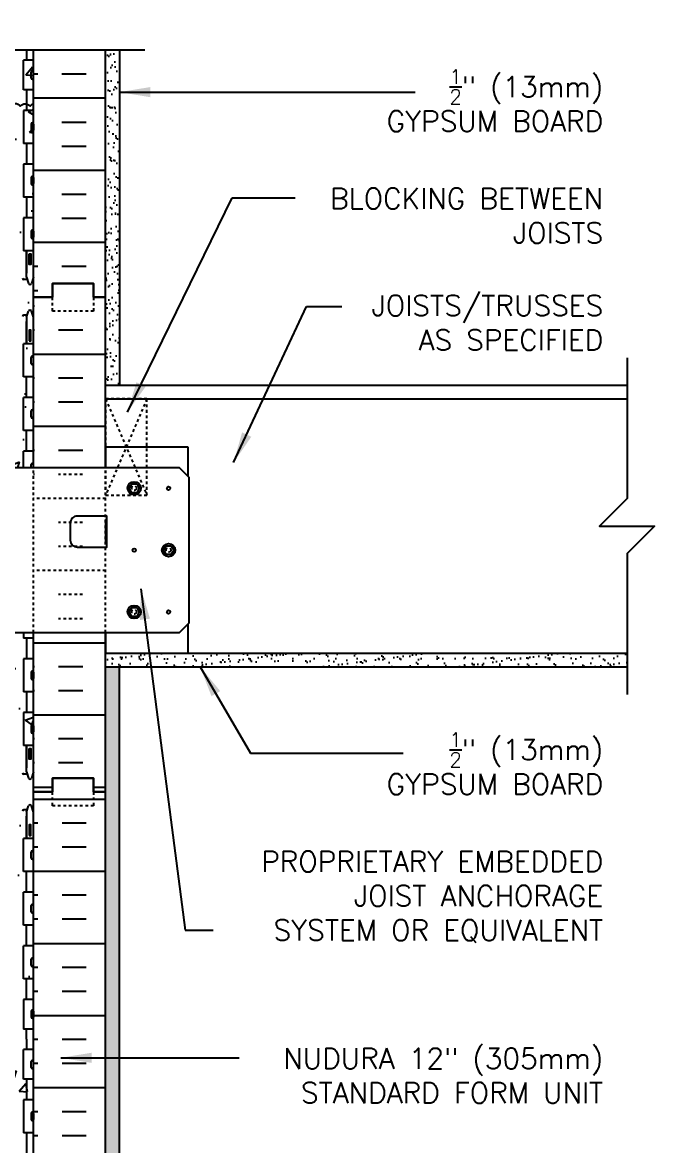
# Model space of a CAD drawing. Header units: inches. Extents: x 109 to 199, y 89.4 to 156.7.
# Drawn here: x 175.98 to 198.97, y 115.85 to 156.72 of the extents above; entities that cross this region are included whole.
import ezdxf

# ---------------------------------------------------------------- set-up
doc = ezdxf.new("R2010")
doc.units = ezdxf.units.IN
doc.header["$LTSCALE"] = 0.5
doc.header["$MEASUREMENT"] = 0
doc.linetypes.add('DASHED2', pattern=[0.375, 0.25, -0.125])
doc.linetypes.add('HIDDEN2', pattern=[0.1875, 0.125, -0.0625])
for name, color, linetype in [('HATCH', 12, 'Continuous'), ('line25', 2, 'Continuous'), ('LINE50', 5, 'Continuous'), ('LINE9', 9, 'Continuous'), ('TEXT', 4, 'Continuous'), ('Web_Edge', 9, 'Continuous')]:
    doc.layers.add(name, color=color, linetype=linetype)
doc.styles.add('DIM', font='romans.shx', dxfattribs={"width": 0.7})
doc.styles.add('ROMANS', font='romans.shx', dxfattribs={"height": 0.75})
doc.dimstyles.new('ext_12', dxfattribs={"dimscale": 12, "dimtxt": 0.09375, "dimasz": 0.09375, "dimexe": 0.09375, "dimexo": 0.0625, "dimgap": 0.0625, "dimtad": 1, "dimdec": 1, "dimzin": 3, "dimdsep": 46, "dimlunit": 4, "dimtxsty": 'DIM', "dimcen": 0.09, "dimdle": 0.09375, "dimclrt": 4, "dimadec": 0, "dimazin": 0, "dimtfac": 1, "dimtdec": 1, "dimtmove": 2, "dimatfit": 3, "dimfxl": 0, "dimfrac": 2, "dimtolj": 1, "dimtzin": 0, "dimarcsym": 0})
pattern_1 = [(37.5, (67.9157, 13.3947), (-0.0157483, 0.48170594), [0, -0.38, 0, -0.425, 0, -0.40625]), (7.5, (67.9157, 13.3947), (0.4424442, 0.7055365), [0, -0.205, 0, -0.3425, 0, -0.13125]), (327.5, (67.6082, 13.3947), (0.7785355, 0.0014148), [0, -0.125, 0, -0.45, 0, -0.5875]), (317.5, (67.6082, 13.3947), (0.7515317, 0.219419), [0, -0.0625, 0, -0.295, 0, -0.3375])]
pattern_2 = [(180, (67.9157, 13.3947), (-3e-16, -2.625), []), (180, (67.9157, 12.5197), (-3e-16, -2.625), [0.875, -0.875]), (180, (67.9157, 11.6447), (-3e-16, -2.625), [0.875, -0.875])]

msp = doc.modelspace()

# ---------------------------------------------------------------- hatches: boundary and pattern name
at = {"layer": 'HATCH'}
h = msp.add_hatch(dxfattribs=at)
h.set_pattern_fill('AR-CONC', color=256, scale=0.5, style=0)
h.paths.add_polyline_path([(172.854, 153.667, -0.520567), (173.247, 153.667, -0.520567), (173.654, 153.667, -0.508806), (174.377, 153.719, -0.508806), (175.1, 153.667, -0.520567), (175.506, 153.667, -0.520567), (175.899, 153.667, -0.520567), (176.253, 153.667, -0.191784), (176.377, 153.748), (176.377, 155.715), (171.252, 155.715), (170.252, 154.715), (170.252, 156.715), (169.252, 155.715), (164.377, 155.715), (164.377, 153.813, -0.448264), (164.614, 153.785, -0.520567), (164.745, 153.667, -0.520567), (165.295, 153.667, -0.520567), (165.702, 153.667, -0.520567), (166.042, 153.667, -0.520567), (166.684, 153.667, -0.520567), (166.815, 153.667, -0.520567), (167.208, 153.667, -0.520567), (167.641, 153.667, -0.520567), (168.152, 153.667, -0.520567), (168.479, 153.667, -0.520567), (168.833, 153.667, -0.520567), (169.226, 153.667, -0.520567), (169.632, 153.667, -0.520567), (170.366, 153.706, -0.520567), (171.1, 153.667, -0.520567), (171.506, 153.667, -0.520567), (171.899, 153.667, -0.520567), (172.253, 153.667, -0.191784), (172.377, 153.748, -0.191784), (172.5, 153.667, -0.520567)])
h = msp.add_hatch(dxfattribs=at)
h.set_pattern_fill('AR-SAND', color=256, scale=0.25, style=0)
h.set_pattern_definition(pattern_1)
h.paths.add_polyline_path([(179.502, 155.715), (179.002, 155.715), (179.002, 146.715), (179.002, 143.515), (179.502, 143.515)])
h = msp.add_hatch(dxfattribs=at)
h.set_pattern_fill('AR-CONC', color=256, scale=0.5, style=0)
h.paths.add_polyline_path([(171.1, 153.667, 0.520567), (170.366, 153.706, 0.520567), (169.632, 153.667, 0.520567), (169.226, 153.667, 0.520567), (168.833, 153.667, 0.520567), (168.479, 153.667, 0.520567), (168.152, 153.667, 0.520567), (167.641, 153.667, 0.520567), (167.208, 153.667, 0.520567), (166.815, 153.667, 0.520567), (166.684, 153.667, 0.520567), (166.042, 153.667, 0.520567), (165.702, 153.667, 0.520567), (165.295, 153.667, 0.520567), (164.745, 153.667, 0.520567), (164.614, 153.785, 0.448264), (164.377, 153.813), (164.377, 146.715), (164.377, 128.715), (164.377, 110.715), (169.58, 110.715), (170.58, 111.715), (170.58, 109.715), (171.58, 110.715), (176.377, 110.715), (176.377, 128.715), (176.377, 134.515), (175.542, 134.515), (175.542, 135.078), (175.354, 135.265), (175.104, 135.265), (174.917, 135.078), (174.917, 134.515), (174.292, 134.515), (174.292, 135.078), (174.104, 135.265), (173.854, 135.265), (173.667, 135.078), (173.667, 134.515), (173.27, 134.515), (172.917, 134.869), (172.917, 140.161), (173.27, 140.515), (173.667, 140.515), (173.667, 139.953), (173.854, 139.765), (174.104, 139.765), (174.292, 139.953), (174.292, 140.515), (174.917, 140.515), (174.917, 139.953), (175.104, 139.765), (175.354, 139.765), (175.542, 139.953), (175.542, 140.515), (176.377, 140.515), (176.377, 146.715), (176.377, 153.748, 0.191784), (176.253, 153.667, 0.520567), (175.899, 153.667, 0.520567), (175.506, 153.667, 0.520567), (175.1, 153.667, 0.508806), (174.377, 153.719, 0.508806), (173.654, 153.667, 0.520567), (173.247, 153.667, 0.520567), (172.854, 153.667, 0.520567), (172.5, 153.667, 0.191784), (172.377, 153.748, 0.191784), (172.253, 153.667, 0.520567), (171.899, 153.667, 0.520567), (171.506, 153.667, 0.520567)])
h = msp.add_hatch(dxfattribs=at)
h.set_pattern_fill('INSUL', color=256, scale=7, angle=180, style=0)
h.set_pattern_definition(pattern_2)
h.paths.add_polyline_path([(176.372, 142.811), (176.072, 142.811), (176.072, 142.311), (176.372, 142.311)])
h.paths.add_polyline_path([(179.002, 146.715), (178.564, 146.715), (178.564, 146.215), (177.064, 146.215), (177.064, 146.715), (176.377, 146.715), (176.377, 140.515), (179.002, 140.515)])
h = msp.add_hatch(dxfattribs=at)
h.set_pattern_fill('INSUL', color=256, scale=7, angle=180, style=0)
h.set_pattern_definition(pattern_2)
h.paths.add_polyline_path([(179.002, 134.515), (176.377, 134.515), (176.377, 128.715), (177.064, 128.715), (177.064, 129.215), (178.564, 129.215), (178.564, 128.715), (179.002, 128.715)])
h = msp.add_hatch(dxfattribs=at)
h.set_pattern_fill('AR-SAND', color=256, scale=0.25, style=0)
h.set_pattern_definition(pattern_1)
h.paths.add_polyline_path([(179.002, 133.765), (179.002, 133.265), (197.967, 133.265), (197.967, 133.765)])
h = msp.add_hatch(dxfattribs=at)
h.set_pattern_fill('AR-SAND', color=256, scale=0.25, style=0)
h.set_pattern_definition(pattern_1)
h.paths.add_polyline_path([(179.502, 133.265), (179.002, 133.265), (179.002, 128.715), (179.002, 110.715), (179.502, 110.715)])
h = msp.add_hatch(dxfattribs=at)
h.set_pattern_fill('INSUL', color=256, scale=7, style=0)
h.set_pattern_definition([(180, (3102.5383, -286.2945), (0, 2.625), []), (180, (3102.5383, -285.4195), (0, 2.625), [0.875, -0.875]), (180, (3102.5383, -284.5445), (0, 2.625), [0.875, -0.875])])
h.paths.add_polyline_path([(179.002, 110.715), (178.564, 110.715), (178.564, 111.215), (177.064, 111.215), (177.064, 110.715), (176.377, 110.715), (176.377, 128.715), (177.064, 128.715), (177.064, 129.215), (178.564, 129.215), (178.564, 128.715), (179.002, 128.715)])

# ---------------------------------------------------------------- linework, layer by layer
for p, q in [((176.538, 155.705), (176.377, 155.705)), ((178.288, 155.705), (177.413, 155.705)), ((176.538, 154.83), (176.377, 154.83)), ((178.288, 154.83), (177.413, 154.83)), ((179.002, 153.955), (176.377, 153.955)), ((178.288, 153.08), (177.413, 153.08)), ((178.288, 152.205), (177.413, 152.205)), ((179.002, 151.33), (176.377, 151.33)), ((178.288, 150.455), (177.413, 150.455)), ((178.288, 149.58), (177.413, 149.58)), ((179.002, 148.705), (176.377, 148.705)), ((176.538, 147.83), (176.377, 147.83)), ((178.288, 147.83), (177.413, 147.83)), ((176.538, 146.955), (176.377, 146.955))]:
    msp.add_line(p, q, dxfattribs=at)
at = {"layer": 'HATCH', "linetype": 'HIDDEN2'}
for p, q in [((176.416, 140.27), (176.377, 140.27)), ((178.166, 140.27), (177.291, 140.27)), ((179.002, 139.395), (176.377, 139.395)), ((178.166, 138.52), (177.291, 138.52)), ((178.166, 137.645), (177.291, 137.645)), ((179.002, 136.77), (176.377, 136.77)), ((178.166, 135.895), (177.291, 135.895)), ((178.166, 135.02), (177.291, 135.02))]:
    msp.add_line(p, q, dxfattribs=at)
at = {"layer": 'HATCH'}
msp.add_lwpolyline([(174.377, 153.719, -0.508806), (175.1, 153.667, -0.520567), (175.506, 153.667, -0.520567), (175.899, 153.667, -0.520567), (176.253, 153.667, -0.191784), (176.377, 153.748)], format="xyb", dxfattribs=at)
at = {"layer": 'line25'}
for p, q in [((176.377, 146.715), (176.377, 155.715)), ((176.377, 155.34), (176.012, 155.34)), ((176.012, 154.26), (176.012, 155.34)), ((176.297, 154.69), (176.297, 154.91)), ((176.337, 154.95), (176.337, 154.95)), ((176.377, 154.69), (176.377, 154.91)), ((176.337, 154.65), (176.337, 154.65)), ((176.377, 154.855), (176.377, 154.855)), ((176.377, 154.745), (176.377, 154.745)), ((176.377, 154.26), (176.012, 154.26)), ((176.377, 153.51), (176.012, 153.51)), ((176.012, 153.51), (176.012, 152.31)), ((176.297, 153.02), (176.297, 152.8)), ((176.337, 153.06), (176.337, 153.06)), ((176.377, 153.02), (176.377, 152.8)), ((176.377, 152.965), (176.377, 152.965)), ((176.377, 152.855), (176.377, 152.855)), ((176.337, 152.76), (176.337, 152.76)), ((176.377, 152.31), (176.012, 152.31)), ((176.377, 151.56), (176.012, 151.56)), ((176.012, 151.56), (176.012, 150.36)), ((176.297, 151.07), (176.297, 150.85)), ((176.337, 150.81), (176.337, 150.81)), ((176.377, 151.07), (176.377, 150.85)), ((176.377, 151.015), (176.377, 151.015)), ((176.377, 150.905), (176.377, 150.905)), ((176.377, 150.36), (176.012, 150.36)), ((176.377, 149.61), (176.012, 149.61)), ((176.012, 149.61), (176.012, 148.41)), ((176.337, 149.16), (176.337, 149.16)), ((176.297, 149.12), (176.297, 148.9)), ((176.337, 148.86), (176.337, 148.86)), ((176.377, 149.12), (176.377, 148.9)), ((176.377, 149.065), (176.377, 149.065)), ((176.377, 148.955), (176.377, 148.955)), ((176.377, 148.41), (176.012, 148.41)), ((176.377, 140.515), (176.377, 146.715)), ((176.377, 145.02), (176.012, 145.02)), ((176.012, 143.82), (176.012, 145.02)), ((176.297, 144.31), (176.297, 144.53)), ((176.337, 144.57), (176.337, 144.57)), ((176.337, 144.27), (176.337, 144.27)), ((176.377, 144.31), (176.377, 144.53)), ((176.377, 144.475), (176.377, 144.475)), ((176.377, 144.365), (176.377, 144.365)), ((176.377, 143.82), (176.012, 143.82)), ((176.377, 143.07), (176.012, 143.07)), ((176.012, 141.87), (176.012, 143.07)), ((176.337, 142.62), (176.337, 142.62)), ((179.002, 143.015), (197.967, 143.015)), ((176.297, 142.36), (176.297, 142.58)), ((176.337, 142.32), (176.337, 142.32)), ((176.377, 142.36), (176.377, 142.58)), ((176.377, 142.525), (176.377, 142.525)), ((176.377, 142.415), (176.377, 142.415)), ((176.377, 141.87), (176.012, 141.87)), ((176.377, 141.12), (176.012, 141.12)), ((176.012, 140.515), (176.012, 141.12)), ((182.002, 141.265), (179.002, 141.265)), ((179.002, 141.265), (179.002, 140.515)), ((182.002, 140.201), (182.002, 141.265)), ((176.297, 140.515), (176.297, 140.63)), ((176.337, 140.67), (176.337, 140.67)), ((176.377, 140.575), (176.377, 140.575)), ((176.377, 140.465), (176.377, 140.465)), ((176.012, 134.515), (176.012, 134.31)), ((176.377, 128.715), (176.377, 134.515)), ((179.002, 134.515), (179.002, 133.765)), ((182.002, 133.765), (182.002, 134.829)), ((176.377, 134.31), (176.012, 134.31)), ((179.002, 133.765), (197.967, 133.765)), ((179.002, 133.765), (182.002, 133.765)), ((176.377, 133.56), (176.012, 133.56)), ((176.012, 133.56), (176.012, 132.36)), ((176.297, 133.07), (176.297, 132.85)), ((176.337, 132.81), (176.337, 132.81)), ((176.377, 133.07), (176.377, 132.85)), ((176.377, 133.015), (176.377, 133.015)), ((176.377, 132.905), (176.377, 132.905)), ((176.377, 132.36), (176.012, 132.36)), ((176.377, 131.61), (176.012, 131.61)), ((176.012, 131.61), (176.012, 130.41)), ((176.297, 131.12), (176.297, 130.9)), ((176.337, 131.16), (176.337, 131.16)), ((176.337, 130.86), (176.337, 130.86)), ((176.377, 131.12), (176.377, 130.9)), ((176.377, 131.065), (176.377, 131.065)), ((176.377, 130.955), (176.377, 130.955)), ((176.377, 130.41), (176.012, 130.41)), ((176.377, 110.715), (176.377, 128.715)), ((176.377, 127.02), (176.012, 127.02)), ((176.012, 125.82), (176.012, 127.02)), ((176.297, 126.31), (176.297, 126.53)), ((176.337, 126.57), (176.337, 126.57)), ((176.377, 126.31), (176.377, 126.53)), ((176.377, 126.475), (176.377, 126.475)), ((176.377, 126.365), (176.377, 126.365)), ((176.337, 126.27), (176.337, 126.27)), ((176.377, 125.82), (176.012, 125.82)), ((176.377, 125.07), (176.012, 125.07)), ((176.012, 123.87), (176.012, 125.07)), ((176.297, 124.36), (176.297, 124.58)), ((176.337, 124.62), (176.337, 124.62)), ((176.337, 124.32), (176.337, 124.32)), ((176.377, 124.36), (176.377, 124.58)), ((176.377, 124.525), (176.377, 124.525)), ((176.377, 124.415), (176.377, 124.415)), ((176.377, 123.87), (176.012, 123.87)), ((176.377, 123.12), (176.012, 123.12)), ((176.012, 121.92), (176.012, 123.12)), ((176.297, 122.41), (176.297, 122.63)), ((176.337, 122.67), (176.337, 122.67)), ((176.377, 122.41), (176.377, 122.63)), ((176.337, 122.37), (176.337, 122.37)), ((176.377, 122.575), (176.377, 122.575)), ((176.377, 122.465), (176.377, 122.465)), ((176.377, 121.92), (176.012, 121.92)), ((176.377, 121.17), (176.012, 121.17)), ((176.012, 121.17), (176.012, 120.09)), ((176.297, 120.74), (176.297, 120.52)), ((176.337, 120.78), (176.337, 120.78)), ((176.377, 120.74), (176.377, 120.52)), ((176.377, 120.685), (176.377, 120.685)), ((176.377, 120.575), (176.377, 120.575)), ((176.337, 120.48), (176.337, 120.48)), ((176.377, 120.09), (176.012, 120.09)), ((176.377, 119.34), (176.012, 119.34)), ((176.012, 118.26), (176.012, 119.34)), ((176.337, 118.95), (176.337, 118.95)), ((176.297, 118.69), (176.297, 118.91)), ((176.337, 118.65), (176.337, 118.65)), ((176.377, 118.69), (176.377, 118.91)), ((176.377, 118.855), (176.377, 118.855)), ((176.377, 118.745), (176.377, 118.745)), ((176.377, 118.26), (176.012, 118.26)), ((176.377, 117.51), (176.012, 117.51)), ((176.012, 117.51), (176.012, 116.31)), ((176.297, 117.02), (176.297, 116.8)), ((176.337, 117.06), (176.337, 117.06)), ((176.377, 117.02), (176.377, 116.8)), ((176.377, 116.965), (176.377, 116.965)), ((176.337, 116.76), (176.337, 116.76)), ((176.377, 116.855), (176.377, 116.855)), ((176.377, 116.31), (176.012, 116.31))]:
    msp.add_line(p, q, dxfattribs=at)
msp.add_lwpolyline([(175.542, 134.515), (181.688, 134.515), (182.042, 134.869), (182.042, 140.161), (181.688, 140.515), (175.542, 140.515)], dxfattribs=at)
msp.add_lwpolyline([(177.717, 137.878, 0.414214), (177.967, 137.628), (179.042, 137.628), (179.042, 138.753), (177.967, 138.753, 0.414214), (177.717, 138.503)], format="xyb", close=True, dxfattribs=at)
for centre, start, end in [((176.337, 154.91), 90, 180), ((176.337, 154.91), 0, 90), ((176.337, 154.69), 180, 270), ((176.337, 154.69), 270, 0), ((176.337, 153.02), 90, 180), ((176.337, 153.02), 360, 90), ((176.337, 152.8), 180, 270), ((176.337, 152.8), 270, 0), ((176.337, 151.07), 90, 180), ((176.337, 150.85), 180, 270), ((176.337, 151.07), 360, 90), ((176.337, 150.85), 270, 0), ((176.337, 149.12), 90, 180), ((176.337, 149.12), 360, 90), ((176.337, 148.9), 180, 270), ((176.337, 148.9), 270, 0), ((176.337, 144.53), 90, 180), ((176.337, 144.31), 180, 270), ((176.337, 144.53), 0, 90), ((176.337, 144.31), 270, 0), ((176.337, 142.58), 90, 180), ((176.337, 142.58), 0, 90), ((176.337, 142.36), 180, 270), ((176.337, 142.36), 270, 0), ((176.337, 140.63), 90, 180), ((176.337, 140.63), 0, 90), ((176.337, 133.07), 90, 180), ((176.337, 132.85), 180, 270), ((176.337, 133.07), 360, 90), ((176.337, 132.85), 270, 0), ((176.337, 131.12), 90, 180), ((176.337, 130.9), 180, 270), ((176.337, 131.12), 360, 90), ((176.337, 130.9), 270, 0), ((176.337, 126.53), 90, 180), ((176.337, 126.31), 180, 270), ((176.337, 126.53), 0, 90), ((176.337, 126.31), 270, 0), ((176.337, 124.58), 90, 180), ((176.337, 124.36), 180, 270), ((176.337, 124.58), 0, 90), ((176.337, 124.36), 270, 0), ((176.337, 122.63), 90, 180), ((176.337, 122.63), 0, 90), ((176.337, 122.41), 180, 270), ((176.337, 122.41), 270, 0), ((176.337, 120.74), 90, 180), ((176.337, 120.74), 360, 90), ((176.337, 120.52), 180, 270), ((176.337, 120.52), 270, 0), ((176.337, 118.91), 90, 180), ((176.337, 118.91), 0, 90), ((176.337, 118.69), 180, 270), ((176.337, 118.69), 270, 0), ((176.337, 117.02), 90, 180), ((176.337, 117.02), 360, 90), ((176.337, 116.8), 180, 270), ((176.337, 116.8), 270, 0)]:
    msp.add_arc(centre, 0.04, start, end, dxfattribs=at)
at = {"layer": 'LINE50'}
for p, q in [((179.002, 146.715), (179.002, 155.715)), ((179.002, 140.515), (179.002, 146.715)), ((179.002, 128.715), (179.002, 134.515)), ((179.002, 110.715), (179.002, 128.715))]:
    msp.add_line(p, q, dxfattribs=at)
for points in [[(176.377, 146.715), (177.064, 146.715), (177.064, 147.215), (178.564, 147.215), (178.564, 146.715), (179.002, 146.715)], [(179.002, 146.715), (178.564, 146.715), (178.564, 147.215), (177.064, 147.215), (177.064, 146.715), (176.377, 146.715)], [(176.377, 128.715), (177.064, 128.715), (177.064, 129.215), (178.564, 129.215), (178.564, 128.715), (179.002, 128.715)], [(179.002, 128.715), (178.564, 128.715), (178.564, 129.215), (177.064, 129.215), (177.064, 128.715), (176.377, 128.715)]]:
    msp.add_lwpolyline(points, dxfattribs=at)
at = {"layer": 'LINE9'}
for p, q in [((179.502, 155.715), (179.502, 143.515)), ((179.002, 143.515), (197.967, 143.515)), ((179.002, 138.628), (179.002, 137.753)), ((179.002, 138.628), (179.042, 138.628)), ((179.002, 137.753), (179.042, 137.753)), ((179.002, 133.265), (197.967, 133.265)), ((179.502, 110.715), (179.502, 133.265))]:
    msp.add_line(p, q, dxfattribs=at)
at = {"layer": 'LINE9', "linetype": 'HIDDEN2'}
for p, q in [((179.002, 143.015), (180.502, 139.515)), ((180.502, 143.015), (179.002, 139.515)), ((176.377, 134.515), (176.377, 140.496)), ((179.002, 134.515), (179.002, 140.515))]:
    msp.add_line(p, q, dxfattribs=at)
at = {"layer": 'LINE9'}
for points in [[(159.941, 155.715), (169.252, 155.715), (170.252, 156.715), (170.252, 154.715), (171.252, 155.715), (180.43, 155.715)], [(197.967, 144.515), (197.967, 139.39), (196.967, 138.39), (198.967, 138.39), (197.967, 137.39), (197.967, 132.265)]]:
    msp.add_lwpolyline(points, dxfattribs=at)
at = {"layer": 'LINE9', "linetype": 'DASHED2', "ltscale": 0.15}
for points in [[(178.564, 146.715), (178.564, 146.715), (178.564, 146.215), (177.064, 146.215), (177.064, 146.715), (177.064, 146.715)], [(178.564, 146.715), (178.564, 146.715), (178.564, 146.215), (177.064, 146.215), (177.064, 146.715), (177.064, 146.715)], [(178.564, 128.715), (178.564, 128.715), (178.564, 128.215), (177.064, 128.215), (177.064, 128.715), (177.064, 128.715)], [(178.564, 128.715), (178.564, 128.715), (178.564, 128.215), (177.064, 128.215), (177.064, 128.715), (177.064, 128.715)]]:
    msp.add_lwpolyline(points, dxfattribs=at)
at = {"layer": 'LINE9', "linetype": 'HIDDEN2'}
msp.add_lwpolyline([(179.002, 139.515), (180.502, 139.515), (180.502, 143.015), (179.002, 143.015)], close=True, dxfattribs=at)
at = {"layer": 'LINE9'}
for points in [[(180.134, 139.925), (180.227, 139.765), (180.134, 139.605), (179.95, 139.605), (179.857, 139.765), (179.95, 139.925)], [(181.384, 137.675), (181.477, 137.515), (181.384, 137.355), (181.2, 137.355), (181.107, 137.515), (181.2, 137.675)], [(180.134, 135.425), (180.227, 135.265), (180.134, 135.105), (179.95, 135.105), (179.857, 135.265), (179.95, 135.425)]]:
    msp.add_lwpolyline(points, close=True, dxfattribs=at)
for centre, radius in [((180.042, 139.765), 0.241), ((181.292, 139.765), 0.0625), ((181.292, 137.515), 0.241), ((180.042, 137.515), 0.0625), ((180.042, 135.265), 0.241), ((181.292, 135.265), 0.0625)]:
    msp.add_circle(centre, radius, dxfattribs=at)
at = {"layer": 'LINE9', "linetype": 'DASHED2'}
for centre in [(180.037, 139.769), (181.287, 137.519), (180.037, 135.269)]:
    msp.add_circle(centre, 0.0843, dxfattribs=at)
at = {"layer": 'Web_Edge'}
for p, q in [((176.127, 147.444), (176.127, 148.41)), ((176.153, 147.364), (176.027, 147.364)), ((176.127, 147.444), (176.202, 147.214)), ((176.377, 147.444), (176.302, 147.214)), ((176.153, 146.066), (176.027, 146.066)), ((176.127, 145.986), (176.202, 146.216)), ((176.127, 145.986), (176.127, 145.02)), ((176.377, 145.986), (176.302, 146.216)), ((176.127, 129.444), (176.127, 130.41)), ((176.153, 129.364), (176.027, 129.364)), ((176.127, 129.444), (176.202, 129.214)), ((176.377, 129.444), (176.302, 129.214)), ((176.153, 128.066), (176.027, 128.066)), ((176.127, 127.986), (176.202, 128.216)), ((176.127, 127.986), (176.127, 127.02)), ((176.377, 127.986), (176.302, 128.216))]:
    msp.add_line(p, q, dxfattribs=at)
for points in [[(176.127, 155.715), (176.127, 155.34)], [(176.127, 154.26), (176.127, 153.51)], [(176.127, 152.31), (176.127, 151.56)], [(176.127, 150.36), (176.127, 149.61)], [(176.127, 148.41), (176.127, 147.594)], [(176.127, 145.02), (176.127, 145.836)], [(176.127, 143.07), (176.127, 143.82)], [(176.127, 141.12), (176.127, 141.87)], [(176.127, 134.31), (176.127, 133.56)], [(176.127, 132.36), (176.127, 131.61)], [(176.127, 130.41), (176.127, 129.594)], [(176.127, 127.02), (176.127, 127.836)], [(176.127, 125.07), (176.127, 125.82)], [(176.127, 123.12), (176.127, 123.87)], [(176.127, 121.17), (176.127, 121.92)], [(176.127, 119.715), (176.127, 120.09)], [(176.127, 119.715), (176.127, 119.34)], [(176.127, 118.26), (176.127, 117.51)], [(176.127, 116.31), (176.127, 115.56)]]:
    msp.add_lwpolyline(points, dxfattribs=at)
for points in [[(176.217, 148.294), (176.287, 148.294), (176.287, 147.914), (176.217, 147.914)], [(176.217, 145.136), (176.287, 145.136), (176.287, 145.516), (176.217, 145.516)], [(176.217, 130.294), (176.287, 130.294), (176.287, 129.914), (176.217, 129.914)], [(176.217, 127.136), (176.287, 127.136), (176.287, 127.516), (176.217, 127.516)]]:
    msp.add_lwpolyline(points, close=True, dxfattribs=at)
for centre, radius, start, end in [((176.027, 147.414), 0.05, 180, 270), ((176.252, 147.24), 0.0567, 208.0725, 331.9275), ((176.027, 146.016), 0.05, 90, 180), ((176.252, 146.19), 0.0567, 28.0725, 151.9275), ((176.027, 129.414), 0.05, 180, 270), ((176.252, 129.24), 0.0567, 208.0725, 331.9275), ((176.027, 128.016), 0.05, 90, 180), ((176.252, 128.19), 0.0567, 28.0725, 151.9275)]:
    msp.add_arc(centre, radius, start, end, dxfattribs=at)

# ---------------------------------------------------------------- texts
at = {"layer": 'TEXT', "char_height": 0.75, "attachment_point": 6, "style": 'ROMANS'}
for s, insert, width in [('\\A1;{\\H0.7x;\\S1/2;}" (13mm) GYPSUM BOARD', (197.099, 153.876), 9.12398), ('BLOCKING BETWEEN JOISTS', (197.099, 149.68), 11.39051), ('JOISTS/TRUSSES AS SPECIFIED', (197.099, 145.786), 9.12398), ('\\A1;{\\H0.7x;\\S1/2;}" (13mm) GYPSUM BOARD', (197.099, 129.754), 9.12398), ('PROPRIETARY EMBEDDED JOIST ANCHORAGE \\PSYSTEM OR EQUIVALENT', (197.099, 124.898), 13.76939), ('\\A1;NUDURA 12" (305mm) STANDARD FORM UNIT', (197.099, 118.395), 14.69725)]:
    msp.add_mtext(s, dxfattribs=dict(at, insert=insert, width=width))

# ---------------------------------------------------------------- leaders
at = {"layer": 'TEXT'}
for points, override in [([(179.502, 154.18), (190.265, 154.18)], {"dimgap": 0.0625, "dimtad": 0}), ([(179.795, 142.535), (183.608, 150.33), (185.891, 150.33)], {"dimtad": 0}), ([(183.655, 140.7), (186.312, 146.375), (187.593, 146.375)], {"dimtad": 0}), ([(180.287, 136.112), (181.898, 123.688), (182.917, 123.688)], {"dimtad": 0}), ([(182.445, 133.265), (184.268, 130.133), (189.821, 130.133)], {"dimtad": 0}), ([(177.369, 119.043), (181.837, 119.043), (183.864, 119.043)], {"dimtad": 0})]:
    msp.add_leader(points, dimstyle='ext_12', override=override, dxfattribs=at)

doc.saveas('drawing.dxf')
